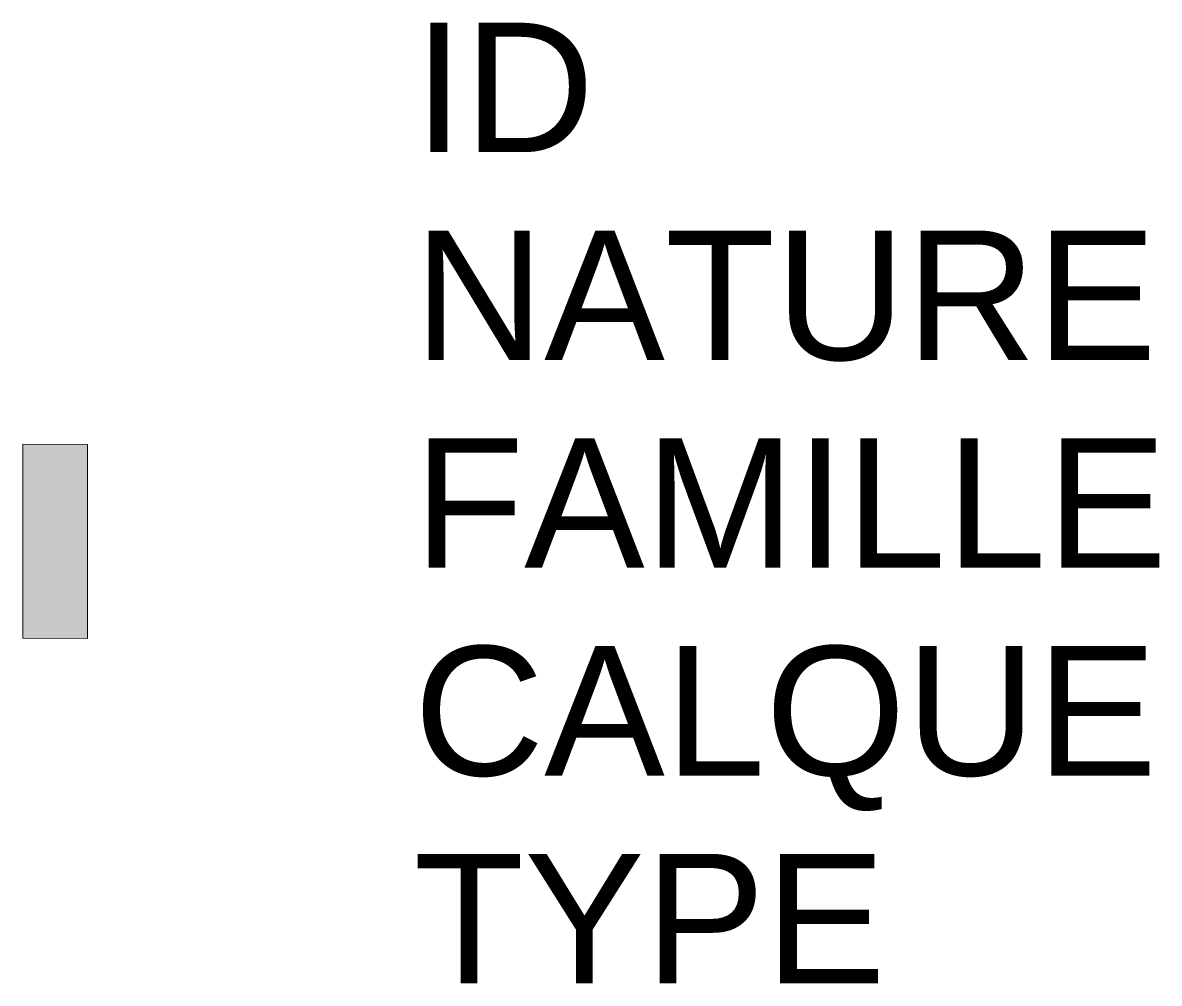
# Model space of a CAD drawing. Header units: metres. Extents: x 3269.05 to 3270.81, y 1899.57 to 1901.06.
import ezdxf

# ---------------------------------------------------------------- set-up
doc = ezdxf.new("R2010")
doc.units = ezdxf.units.M
doc.linetypes.add('Socle_Continu', pattern=[2.5, 2.5, 0])
doc.layers.add('CHAUF_SCT', color=6, linetype='Socle_Continu', lineweight=13)
doc.styles.get("Standard").update_dxf_attribs({"font": 'arial.ttf'})

msp = doc.modelspace()

# ---------------------------------------------------------------- hatches: boundary and pattern name
at = {"layer": 'CHAUF_SCT', "linetype": 'Socle_Continu'}
msp.add_hatch(color=256, dxfattribs=at).paths.add_polyline_path([(3269.1493, 1900.4033), (3269.1492, 1900.1033), (3269.0492, 1900.1034), (3269.0493, 1900.4034)])

# ---------------------------------------------------------------- linework, layer by layer
at = {"layer": 'CHAUF_SCT', "linetype": 'Socle_Continu', "flags": 128}
msp.add_lwpolyline([(3269.0492, 1900.1034), (3269.0493, 1900.4034), (3269.1493, 1900.4033), (3269.1492, 1900.1033)], close=True, dxfattribs=at)

# ---------------------------------------------------------------- texts
at = {"layer": 'CHAUF_SCT', "linetype": 'Socle_Continu', "flags": 9}
for tag, p, s in [('ID', (3269.6536, 1900.8552), 'EP_0366'), ('NATURE', (3269.6536, 1900.5339), 'Extrémité de conduite'), ('FAMILLE', (3269.6536, 1900.2126), 'Chauffage'), ('CALQUE', (3269.6536, 1899.8913), 'CHAUF_SCT'), ('TYPE', (3269.6536, 1899.5701), 'NR')]:
    msp.add_attdef(tag, p, s, height=0.2, dxfattribs=at)

doc.saveas('drawing.dxf')
